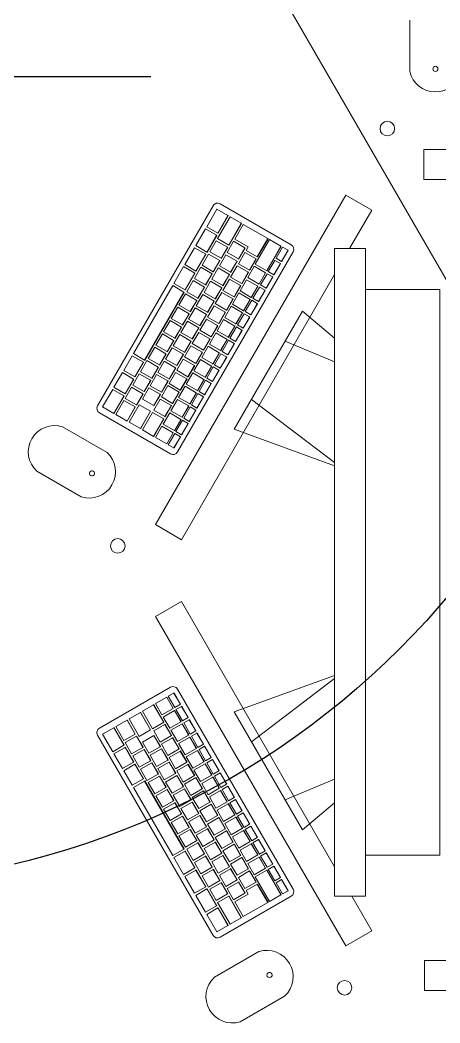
# Model space of a CAD drawing. Header units: millimetres. Extents: x 155920 to 295199, y -4084 to 97293.
# Drawn here: x 184835 to 185353, y 20163 to 21402 of the extents above; entities that cross this region are included whole.
import ezdxf

# ---------------------------------------------------------------- set-up
doc = ezdxf.new("R2010")
doc.units = ezdxf.units.MM
doc.header["$MEASUREMENT"] = 0
for name, color, linetype, lineweight in [('A-GENM', 8, 'CONTINUOUS', 9), ('E-ELEC-EQPM', 8, 'CONTINUOUS', 9), ('I-FURN', 8, 'CONTINUOUS', 9)]:
    doc.layers.add(name, color=color, linetype=linetype, lineweight=lineweight)
doc.layers.add('Social Distancing', color=7, linetype='CONTINUOUS')

msp = doc.modelspace()

# ---------------------------------------------------------------- linework, layer by layer
at = {"layer": 'A-GENM'}
for p, q in [((185315.7, 21401.5), (185315.7, 21338)), ((184930.4, 20924.9), (185073.1, 21172.2)), ((185081.8, 21174.5), (185169.4, 21124)), ((185077.6, 21167.9), (185065.1, 21146.2)), ((185091.4, 21159.9), (185077.6, 21167.9)), ((185078.9, 21138.3), (185091.4, 21159.9)), ((185091.6, 21159.8), (185079.1, 21138.1)), ((185091.4, 21159.9), (185091.6, 21159.8)), ((185093.9, 21158.4), (185078.4, 21131.6)), ((185092.3, 21123.6), (185107.8, 21150.5)), ((185108, 21150.3), (185092.5, 21123.5)), ((185107.8, 21150.5), (185093.9, 21158.4)), ((185110.3, 21149), (185099.8, 21130.8)), ((185107.8, 21150.5), (185108, 21150.3)), ((185140.5, 21131.5), (185110.3, 21149)), ((185063.6, 21143.6), (185051.6, 21122.9)), ((185077.4, 21135.7), (185063.6, 21143.6)), ((185065.1, 21146.2), (185078.9, 21138.3)), ((185065.4, 21114.9), (185077.4, 21135.7)), ((185077.6, 21135.5), (185065.6, 21114.8)), ((185077.4, 21135.7), (185077.6, 21135.5)), ((185078.9, 21138.3), (185079.1, 21138.1)), ((185051.6, 21122.9), (185065.4, 21114.9)), ((185076.9, 21129), (185068.9, 21115.1)), ((185090.8, 21121), (185076.9, 21129)), ((185078.4, 21131.6), (185092.3, 21123.6)), ((185098.3, 21128.2), (185090.3, 21114.3)), ((185092.3, 21123.6), (185092.5, 21123.5)), ((185112.2, 21120.2), (185098.3, 21128.2)), ((185099.8, 21130.8), (185116.2, 21121.3)), ((185142.6, 21130.3), (185125.1, 21100)), ((185127.5, 21109), (185140.5, 21131.5)), ((185140.8, 21131.4), (185127.8, 21108.9)), ((185139.2, 21091.9), (185156.7, 21122.2)), ((185140.5, 21131.5), (185140.8, 21131.4)), ((185156.7, 21122.2), (185142.6, 21130.3)), ((185156.7, 21122.2), (185156.9, 21122.1)), ((185171.8, 21115.3), (185029, 20868)), ((185050.1, 21120.3), (185038.1, 21099.5)), ((185063.9, 21112.3), (185050.1, 21120.3)), ((185051.9, 21091.5), (185063.9, 21112.3)), ((185064.1, 21112.2), (185052.1, 21091.4)), ((185067.4, 21112.5), (185059.4, 21098.7)), ((185063.9, 21112.3), (185064.1, 21112.2)), ((185065.4, 21114.9), (185065.6, 21114.8)), ((185081.3, 21104.6), (185067.4, 21112.5)), ((185068.9, 21115.1), (185082.8, 21107.2)), ((185088.8, 21111.7), (185080.8, 21097.9)), ((185082.8, 21107.2), (185090.8, 21121)), ((185091, 21120.9), (185083, 21107)), ((185102.7, 21103.8), (185088.8, 21111.7)), ((185090.3, 21114.3), (185104.2, 21106.4)), ((185090.8, 21121), (185091, 21120.9)), ((185104.2, 21106.4), (185112.2, 21120.2)), ((185112.2, 21114.4), (185104.2, 21100.5)), ((185112.4, 21120.1), (185104.4, 21106.2)), ((185112.2, 21120.2), (185112.4, 21120.1)), ((185126, 21106.4), (185112.2, 21114.4)), ((185116.2, 21121.3), (185113.7, 21117)), ((185113.7, 21117), (185127.5, 21109)), ((185156.9, 21122.1), (185139.4, 21091.8)), ((185158.7, 21121.1), (185150.7, 21107.2)), ((185157.6, 21103.2), (185165.6, 21117.1)), ((185165.8, 21117), (185157.8, 21103.1)), ((185165.6, 21117.1), (185158.7, 21121.1)), ((185165.6, 21117.1), (185165.8, 21117)), ((185038.1, 21099.5), (185051.9, 21091.5)), ((185059.4, 21098.7), (185073.3, 21090.7)), ((185073.3, 21090.7), (185081.3, 21104.6)), ((185081.5, 21104.4), (185073.5, 21090.6)), ((185080.8, 21097.9), (185094.7, 21089.9)), ((185081.3, 21104.6), (185081.5, 21104.4)), ((185082.8, 21107.2), (185083, 21107)), ((185094.7, 21089.9), (185102.7, 21103.8)), ((185102.7, 21097.9), (185094.7, 21084.1)), ((185102.9, 21103.6), (185094.9, 21089.8)), ((185102.7, 21103.8), (185102.9, 21103.6)), ((185116.5, 21090), (185102.7, 21097.9)), ((185104.2, 21106.4), (185104.4, 21106.2)), ((185104.2, 21100.5), (185118, 21092.6)), ((185118, 21092.6), (185126, 21106.4)), ((185126.3, 21106.3), (185118.3, 21092.4)), ((185125.1, 21100), (185139.2, 21091.9)), ((185126, 21106.4), (185126.3, 21106.3)), ((185127.5, 21109), (185127.8, 21108.9)), ((185149.2, 21104.6), (185141.2, 21090.8)), ((185148.1, 21086.8), (185156.1, 21100.6)), ((185156.3, 21100.5), (185148.3, 21086.6)), ((185156.1, 21100.6), (185149.2, 21104.6)), ((185150.7, 21107.2), (185157.6, 21103.2)), ((185156.1, 21100.6), (185156.3, 21100.5)), ((185157.6, 21103.2), (185157.8, 21103.1)), ((185036.6, 21096.9), (185024.6, 21076.1)), ((185050.4, 21088.9), (185036.6, 21096.9)), ((185038.4, 21068.1), (185050.4, 21088.9)), ((185050.6, 21088.8), (185038.6, 21068)), ((185057.9, 21096.1), (185049.9, 21082.2)), ((185050.4, 21088.9), (185050.6, 21088.8)), ((185051.9, 21091.5), (185052.1, 21091.4)), ((185071.8, 21088.1), (185057.9, 21096.1)), ((185063.8, 21074.3), (185071.8, 21088.1)), ((185072, 21088), (185064, 21074.1)), ((185079.3, 21095.3), (185071.3, 21081.4)), ((185071.8, 21088.1), (185072, 21088)), ((185073.3, 21090.7), (185073.5, 21090.6)), ((185093.2, 21087.3), (185079.3, 21095.3)), ((185085.2, 21073.5), (185093.2, 21087.3)), ((185093.4, 21087.2), (185085.4, 21073.3)), ((185093.2, 21087.3), (185093.4, 21087.2)), ((185094.7, 21089.9), (185094.9, 21089.8)), ((185108.5, 21076.1), (185116.5, 21090)), ((185116.8, 21089.8), (185108.8, 21076)), ((185123.9, 21097.3), (185115.9, 21083.4)), ((185116.5, 21090), (185116.8, 21089.8)), ((185118, 21092.6), (185118.3, 21092.4)), ((185137.7, 21089.3), (185123.9, 21097.3)), ((185129.7, 21075.4), (185137.7, 21089.3)), ((185137.9, 21089.2), (185129.9, 21075.3)), ((185139.7, 21088.2), (185131.7, 21074.3)), ((185137.7, 21089.3), (185137.9, 21089.2)), ((185139.2, 21091.9), (185139.4, 21091.8)), ((185146.6, 21084.2), (185139.7, 21088.2)), ((185141.2, 21090.8), (185148.1, 21086.8)), ((185148.1, 21086.8), (185148.3, 21086.6)), ((185023.1, 21073.5), (184974.6, 20989.5)), ((185036.9, 21065.5), (185023.1, 21073.5)), ((185024.6, 21076.1), (185038.4, 21068.1)), ((185048.4, 21079.6), (185040.4, 21065.8)), ((185062.3, 21071.7), (185048.4, 21079.6)), ((185049.9, 21082.2), (185063.8, 21074.3)), ((185069.8, 21078.8), (185061.8, 21065)), ((185063.8, 21074.3), (185064, 21074.1)), ((185083.7, 21070.9), (185069.8, 21078.8)), ((185071.3, 21081.4), (185085.2, 21073.5)), ((185093.2, 21081.5), (185085.2, 21067.6)), ((185085.2, 21073.5), (185085.4, 21073.3)), ((185107, 21073.5), (185093.2, 21081.5)), ((185094.7, 21084.1), (185108.5, 21076.1)), ((185099, 21059.7), (185107, 21073.5)), ((185107.3, 21073.4), (185099.3, 21059.5)), ((185114.4, 21080.8), (185106.4, 21067)), ((185107, 21073.5), (185107.3, 21073.4)), ((185108.5, 21076.1), (185108.8, 21076)), ((185128.2, 21072.8), (185114.4, 21080.8)), ((185115.9, 21083.4), (185129.7, 21075.4)), ((185120.2, 21059), (185128.2, 21072.8)), ((185128.4, 21072.7), (185120.4, 21058.9)), ((185128.2, 21072.8), (185128.4, 21072.7)), ((185129.7, 21075.4), (185129.9, 21075.3)), ((185131.7, 21074.3), (185138.6, 21070.3)), ((185138.6, 21070.3), (185146.6, 21084.2)), ((185146.8, 21084), (185138.8, 21070.2)), ((185146.6, 21084.2), (185146.8, 21084)), ((184988.4, 20981.5), (185036.9, 21065.5)), ((185037.1, 21065.4), (184988.6, 20981.4)), ((185038.9, 21063.2), (185030.9, 21049.3)), ((185036.9, 21065.5), (185037.1, 21065.4)), ((185038.4, 21068.1), (185038.6, 21068)), ((185052.8, 21055.2), (185038.9, 21063.2)), ((185040.4, 21065.8), (185054.3, 21057.8)), ((185060.3, 21062.4), (185052.3, 21048.5)), ((185054.3, 21057.8), (185062.3, 21071.7)), ((185062.5, 21071.5), (185054.5, 21057.7)), ((185074.2, 21054.4), (185060.3, 21062.4)), ((185061.8, 21065), (185075.7, 21057)), ((185062.3, 21071.7), (185062.5, 21071.5)), ((185075.7, 21057), (185083.7, 21070.9)), ((185083.7, 21065), (185075.7, 21051.2)), ((185083.9, 21070.7), (185075.9, 21056.9)), ((185083.7, 21070.9), (185083.9, 21070.7)), ((185097.5, 21057.1), (185083.7, 21065)), ((185085.2, 21067.6), (185099, 21059.7)), ((185104.9, 21064.4), (185096.9, 21050.5)), ((185118.7, 21056.4), (185104.9, 21064.4)), ((185106.4, 21067), (185120.2, 21059)), ((185130.2, 21071.7), (185122.2, 21057.9)), ((185129.1, 21053.9), (185137.1, 21067.7)), ((185137.3, 21067.6), (185129.3, 21053.7)), ((185137.1, 21067.7), (185130.2, 21071.7)), ((185137.1, 21067.7), (185137.3, 21067.6)), ((185138.6, 21070.3), (185138.8, 21070.2)), ((185030.9, 21049.3), (185044.8, 21041.3)), ((185044.8, 21041.3), (185052.8, 21055.2)), ((185053, 21055.1), (185045, 21041.2)), ((185052.3, 21048.5), (185066.2, 21040.5)), ((185052.8, 21055.2), (185053, 21055.1)), ((185054.3, 21057.8), (185054.5, 21057.7)), ((185066.2, 21040.5), (185074.2, 21054.4)), ((185074.2, 21048.6), (185066.2, 21034.7)), ((185074.4, 21054.3), (185066.4, 21040.4)), ((185074.2, 21054.4), (185074.4, 21054.3)), ((185088, 21040.6), (185074.2, 21048.6)), ((185075.7, 21057), (185075.9, 21056.9)), ((185075.7, 21051.2), (185089.5, 21043.2)), ((185095.4, 21047.9), (185087.4, 21034.1)), ((185089.5, 21043.2), (185097.5, 21057.1)), ((185097.8, 21056.9), (185089.8, 21043.1)), ((185109.2, 21039.9), (185095.4, 21047.9)), ((185096.9, 21050.5), (185110.7, 21042.5)), ((185097.5, 21057.1), (185097.8, 21056.9)), ((185099, 21059.7), (185099.3, 21059.5)), ((185110.7, 21042.5), (185118.7, 21056.4)), ((185118.9, 21056.3), (185110.9, 21042.4)), ((185120.7, 21055.3), (185112.7, 21041.4)), ((185118.7, 21056.4), (185118.9, 21056.3)), ((185119.6, 21037.4), (185127.6, 21051.3)), ((185127.8, 21051.1), (185119.8, 21037.3)), ((185120.2, 21059), (185120.4, 21058.9)), ((185127.6, 21051.3), (185120.7, 21055.3)), ((185122.2, 21057.9), (185129.1, 21053.9)), ((185127.6, 21051.3), (185127.8, 21051.1)), ((185129.1, 21053.9), (185129.3, 21053.7)), ((185029.4, 21046.7), (185021.4, 21032.9)), ((185043.3, 21038.7), (185029.4, 21046.7)), ((185035.3, 21024.9), (185043.3, 21038.7)), ((185043.5, 21038.6), (185035.5, 21024.8)), ((185050.8, 21045.9), (185042.8, 21032.1)), ((185043.3, 21038.7), (185043.5, 21038.6)), ((185044.8, 21041.3), (185045, 21041.2)), ((185064.7, 21037.9), (185050.8, 21045.9)), ((185056.7, 21024.1), (185064.7, 21037.9)), ((185064.9, 21037.8), (185056.9, 21023.9)), ((185064.7, 21037.9), (185064.9, 21037.8)), ((185066.2, 21040.5), (185066.4, 21040.4)), ((185080, 21026.7), (185088, 21040.6)), ((185088.3, 21040.5), (185080.3, 21026.6)), ((185088, 21040.6), (185088.3, 21040.5)), ((185089.5, 21043.2), (185089.8, 21043.1)), ((185101.2, 21026.1), (185109.2, 21039.9)), ((185109.4, 21039.8), (185101.4, 21025.9)), ((185111.2, 21038.8), (185103.2, 21025)), ((185109.2, 21039.9), (185109.4, 21039.8)), ((185110.7, 21042.5), (185110.9, 21042.4)), ((185118.1, 21034.8), (185111.2, 21038.8)), ((185112.7, 21041.4), (185119.6, 21037.4)), ((185119.6, 21037.4), (185119.8, 21037.3)), ((185019.9, 21030.3), (185011.9, 21016.4)), ((185033.8, 21022.3), (185019.9, 21030.3)), ((185021.4, 21032.9), (185035.3, 21024.9)), ((185041.3, 21029.5), (185033.3, 21015.6)), ((185035.3, 21024.9), (185035.5, 21024.8)), ((185055.2, 21021.5), (185041.3, 21029.5)), ((185042.8, 21032.1), (185056.7, 21024.1)), ((185064.7, 21032.1), (185056.7, 21018.3)), ((185056.7, 21024.1), (185056.9, 21023.9)), ((185078.5, 21024.1), (185064.7, 21032.1)), ((185066.2, 21034.7), (185080, 21026.7)), ((185070.5, 21010.3), (185078.5, 21024.1)), ((185078.8, 21024), (185070.8, 21010.2)), ((185085.9, 21031.5), (185077.9, 21017.6)), ((185078.5, 21024.1), (185078.8, 21024)), ((185080, 21026.7), (185080.3, 21026.6)), ((185099.7, 21023.5), (185085.9, 21031.5)), ((185087.4, 21034.1), (185101.2, 21026.1)), ((185091.7, 21009.6), (185099.7, 21023.5)), ((185099.9, 21023.3), (185091.9, 21009.5)), ((185099.7, 21023.5), (185099.9, 21023.3)), ((185101.2, 21026.1), (185101.4, 21025.9)), ((185103.2, 21025), (185110.1, 21021)), ((185110.1, 21021), (185118.1, 21034.8)), ((185118.3, 21034.7), (185110.3, 21020.8)), ((185118.1, 21034.8), (185118.3, 21034.7)), ((185010.4, 21013.8), (185002.4, 21000)), ((185024.3, 21005.8), (185010.4, 21013.8)), ((185011.9, 21016.4), (185025.8, 21008.4)), ((185031.8, 21013), (185023.8, 20999.2)), ((185025.8, 21008.4), (185033.8, 21022.3)), ((185034, 21022.2), (185026, 21008.3)), ((185045.7, 21005), (185031.8, 21013)), ((185033.3, 21015.6), (185047.2, 21007.6)), ((185033.8, 21022.3), (185034, 21022.2)), ((185047.2, 21007.6), (185055.2, 21021.5)), ((185055.2, 21015.7), (185047.2, 21001.8)), ((185055.4, 21021.4), (185047.4, 21007.5)), ((185055.2, 21021.5), (185055.4, 21021.4)), ((185069, 21007.7), (185055.2, 21015.7)), ((185056.7, 21018.3), (185070.5, 21010.3)), ((185076.4, 21015), (185068.4, 21001.2)), ((185090.2, 21007), (185076.4, 21015)), ((185077.9, 21017.6), (185091.7, 21009.6)), ((185101.7, 21022.4), (185093.7, 21008.5)), ((185100.6, 21004.5), (185108.6, 21018.4)), ((185108.8, 21018.2), (185100.8, 21004.4)), ((185108.6, 21018.4), (185101.7, 21022.4)), ((185108.6, 21018.4), (185108.8, 21018.2)), ((185110.1, 21021), (185110.3, 21020.8)), ((185002.4, 21000), (185016.3, 20992)), ((185016.3, 20992), (185024.3, 21005.8)), ((185024.5, 21005.7), (185016.5, 20991.8)), ((185023.8, 20999.2), (185037.7, 20991.2)), ((185024.3, 21005.8), (185024.5, 21005.7)), ((185025.8, 21008.4), (185026, 21008.3)), ((185037.7, 20991.2), (185045.7, 21005)), ((185045.7, 20999.2), (185037.7, 20985.4)), ((185045.9, 21004.9), (185037.9, 20991)), ((185045.7, 21005), (185045.9, 21004.9)), ((185059.5, 20991.2), (185045.7, 20999.2)), ((185047.2, 21007.6), (185047.4, 21007.5)), ((185047.2, 21001.8), (185061, 20993.8)), ((185066.9, 20998.6), (185058.9, 20984.7)), ((185061, 20993.8), (185069, 21007.7)), ((185069.3, 21007.6), (185061.3, 20993.7)), ((185080.7, 20990.6), (185066.9, 20998.6)), ((185068.4, 21001.2), (185082.2, 20993.2)), ((185069, 21007.7), (185069.3, 21007.6)), ((185070.5, 21010.3), (185070.8, 21010.2)), ((185082.2, 20993.2), (185090.2, 21007)), ((185090.4, 21006.9), (185082.4, 20993)), ((185092.2, 21005.9), (185084.2, 20992)), ((185090.2, 21007), (185090.4, 21006.9)), ((185091.1, 20988.1), (185099.1, 21001.9)), ((185099.3, 21001.8), (185091.3, 20987.9)), ((185091.7, 21009.6), (185091.9, 21009.5)), ((185099.1, 21001.9), (185092.2, 21005.9)), ((185093.7, 21008.5), (185100.6, 21004.5)), ((185099.1, 21001.9), (185099.3, 21001.8)), ((185100.6, 21004.5), (185100.8, 21004.4)), ((184973.1, 20986.9), (184962.6, 20968.7)), ((184986.9, 20978.9), (184973.1, 20986.9)), ((184974.6, 20989.5), (184988.4, 20981.5)), ((185000.9, 20997.4), (184992.9, 20983.5)), ((185014.8, 20989.4), (185000.9, 20997.4)), ((185006.8, 20975.5), (185014.8, 20989.4)), ((185015, 20989.2), (185007, 20975.4)), ((185022.3, 20996.6), (185014.3, 20982.7)), ((185014.8, 20989.4), (185015, 20989.2)), ((185016.3, 20992), (185016.5, 20991.8)), ((185036.2, 20988.6), (185022.3, 20996.6)), ((185028.2, 20974.7), (185036.2, 20988.6)), ((185036.4, 20988.4), (185028.4, 20974.6)), ((185036.2, 20988.6), (185036.4, 20988.4)), ((185037.7, 20991.2), (185037.9, 20991)), ((185051.5, 20977.4), (185059.5, 20991.2)), ((185059.8, 20991.1), (185051.8, 20977.2)), ((185059.5, 20991.2), (185059.8, 20991.1)), ((185061, 20993.8), (185061.3, 20993.7)), ((185072.7, 20976.7), (185080.7, 20990.6)), ((185080.9, 20990.4), (185072.9, 20976.6)), ((185082.7, 20989.4), (185074.7, 20975.6)), ((185080.7, 20990.6), (185080.9, 20990.4)), ((185082.2, 20993.2), (185082.4, 20993)), ((185089.6, 20985.5), (185082.7, 20989.4)), ((185084.2, 20992), (185091.1, 20988.1)), ((185091.1, 20988.1), (185091.3, 20987.9)), ((184976.4, 20960.7), (184986.9, 20978.9)), ((184987.1, 20978.8), (184976.6, 20960.6)), ((184991.4, 20980.9), (184983.4, 20967.1)), ((184986.9, 20978.9), (184987.1, 20978.8)), ((184988.4, 20981.5), (184988.6, 20981.4)), ((185005.3, 20972.9), (184991.4, 20980.9)), ((184992.9, 20983.5), (185006.8, 20975.5)), ((185012.8, 20980.1), (185004.8, 20966.3)), ((185006.8, 20975.5), (185007, 20975.4)), ((185026.7, 20972.1), (185012.8, 20980.1)), ((185014.3, 20982.7), (185028.2, 20974.7)), ((185036.2, 20982.8), (185028.2, 20968.9)), ((185028.2, 20974.7), (185028.4, 20974.6)), ((185050, 20974.8), (185036.2, 20982.8)), ((185037.7, 20985.4), (185051.5, 20977.4)), ((185042, 20960.9), (185050, 20974.8)), ((185050.3, 20974.6), (185042.3, 20960.8)), ((185057.4, 20982.1), (185049.4, 20968.2)), ((185050, 20974.8), (185050.3, 20974.6)), ((185051.5, 20977.4), (185051.8, 20977.2)), ((185071.2, 20974.1), (185057.4, 20982.1)), ((185058.9, 20984.7), (185072.7, 20976.7)), ((185063.2, 20960.3), (185071.2, 20974.1)), ((185071.4, 20974), (185063.4, 20960.1)), ((185071.2, 20974.1), (185071.4, 20974)), ((185072.7, 20976.7), (185072.9, 20976.6)), ((185074.7, 20975.6), (185081.6, 20971.6)), ((185081.6, 20971.6), (185089.6, 20985.5)), ((185089.8, 20985.3), (185081.8, 20971.5)), ((185089.6, 20985.5), (185089.8, 20985.3)), ((184961.1, 20966.1), (184950.6, 20947.9)), ((184974.9, 20958.1), (184961.1, 20966.1)), ((184962.6, 20968.7), (184976.4, 20960.7)), ((184981.9, 20964.5), (184973.9, 20950.6)), ((184995.8, 20956.5), (184981.9, 20964.5)), ((184983.4, 20967.1), (184997.3, 20959.1)), ((185003.3, 20963.7), (184995.3, 20949.8)), ((184997.3, 20959.1), (185005.3, 20972.9)), ((185005.5, 20972.8), (184997.5, 20958.9)), ((185017.2, 20955.7), (185003.3, 20963.7)), ((185004.8, 20966.3), (185018.7, 20958.3)), ((185005.3, 20972.9), (185005.5, 20972.8)), ((185018.7, 20958.3), (185026.7, 20972.1)), ((185026.7, 20966.3), (185018.7, 20952.5)), ((185026.9, 20972), (185018.9, 20958.1)), ((185026.7, 20972.1), (185026.9, 20972)), ((185040.5, 20958.3), (185026.7, 20966.3)), ((185028.2, 20968.9), (185042, 20960.9)), ((185047.9, 20965.6), (185039.9, 20951.8)), ((185061.7, 20957.7), (185047.9, 20965.6)), ((185049.4, 20968.2), (185063.2, 20960.3)), ((185073.2, 20973), (185065.2, 20959.1)), ((185072.1, 20955.1), (185080.1, 20969)), ((185080.3, 20968.9), (185072.3, 20955)), ((185080.1, 20969), (185073.2, 20973)), ((185080.1, 20969), (185080.3, 20968.9)), ((185081.6, 20971.6), (185081.8, 20971.5)), ((184964.4, 20940), (184974.9, 20958.1)), ((184975.1, 20958), (184964.6, 20939.8)), ((184973.9, 20950.6), (184987.8, 20942.6)), ((184974.9, 20958.1), (184975.1, 20958)), ((184976.4, 20960.7), (184976.6, 20960.6)), ((184987.8, 20942.6), (184995.8, 20956.5)), ((184996, 20956.3), (184988, 20942.5)), ((184995.3, 20949.8), (185009.2, 20941.8)), ((184995.8, 20956.5), (184996, 20956.3)), ((184997.3, 20959.1), (184997.5, 20958.9)), ((185009.2, 20941.8), (185017.2, 20955.7)), ((185017.2, 20949.9), (185009.2, 20936)), ((185017.4, 20955.5), (185009.4, 20941.7)), ((185017.2, 20955.7), (185017.4, 20955.5)), ((185031, 20941.9), (185017.2, 20949.9)), ((185018.7, 20958.3), (185018.9, 20958.1)), ((185018.7, 20952.5), (185032.5, 20944.5)), ((185038.4, 20949.2), (185030.4, 20935.3)), ((185032.5, 20944.5), (185040.5, 20958.3)), ((185040.8, 20958.2), (185032.8, 20944.3)), ((185052.2, 20941.2), (185038.4, 20949.2)), ((185039.9, 20951.8), (185053.7, 20943.8)), ((185040.5, 20958.3), (185040.8, 20958.2)), ((185042, 20960.9), (185042.3, 20960.8)), ((185053.7, 20943.8), (185061.7, 20957.7)), ((185061.9, 20957.5), (185053.9, 20943.7)), ((185063.7, 20956.5), (185055.7, 20942.7)), ((185061.7, 20957.7), (185061.9, 20957.5)), ((185062.6, 20938.7), (185070.6, 20952.5)), ((185070.8, 20952.4), (185062.8, 20938.6)), ((185063.2, 20960.3), (185063.4, 20960.1)), ((185070.6, 20952.5), (185063.7, 20956.5)), ((185065.2, 20959.1), (185072.1, 20955.1)), ((185070.6, 20952.5), (185070.8, 20952.4)), ((185072.1, 20955.1), (185072.3, 20955)), ((184949.1, 20945.3), (184936.6, 20923.7)), ((184962.9, 20937.4), (184949.1, 20945.3)), ((184950.4, 20915.7), (184962.9, 20937.4)), ((184950.6, 20947.9), (184964.4, 20940)), ((184963.1, 20937.2), (184950.6, 20915.6)), ((184962.9, 20937.4), (184963.1, 20937.2)), ((184972.4, 20948), (184964.4, 20934.1)), ((184964.4, 20940), (184964.6, 20939.8)), ((184986.3, 20940), (184972.4, 20948)), ((184978.3, 20926.2), (184986.3, 20940)), ((184986.5, 20939.9), (184978.5, 20926)), ((184993.8, 20947.2), (184985.8, 20933.3)), ((184986.3, 20940), (184986.5, 20939.9)), ((184987.8, 20942.6), (184988, 20942.5)), ((185007.7, 20939.2), (184993.8, 20947.2)), ((184999.7, 20925.4), (185007.7, 20939.2)), ((185007.9, 20939.1), (184999.9, 20925.2)), ((185007.7, 20939.2), (185007.9, 20939.1)), ((185009.2, 20941.8), (185009.4, 20941.7)), ((185023, 20928), (185031, 20941.9)), ((185031.3, 20941.7), (185023.3, 20927.9)), ((185031, 20941.9), (185031.3, 20941.7)), ((185032.5, 20944.5), (185032.8, 20944.3)), ((185044.2, 20927.4), (185052.2, 20941.2)), ((185052.4, 20941.1), (185044.4, 20927.2)), ((185054.2, 20940.1), (185046.2, 20926.2)), ((185052.2, 20941.2), (185052.4, 20941.1)), ((185053.7, 20943.8), (185053.9, 20943.7)), ((185061.1, 20936.1), (185054.2, 20940.1)), ((185055.7, 20942.7), (185062.6, 20938.7)), ((185062.6, 20938.7), (185062.8, 20938.6)), ((184963, 20931.5), (184953, 20914.2)), ((184976.8, 20923.6), (184963, 20931.5)), ((184964.4, 20934.1), (184978.3, 20926.2)), ((184981.9, 20926.4), (184969.4, 20904.8)), ((184978.3, 20926.2), (184978.5, 20926)), ((184995.7, 20918.4), (184981.9, 20926.4)), ((184985.8, 20933.3), (184999.7, 20925.4)), ((185007.7, 20933.4), (184999.7, 20919.5)), ((184999.7, 20925.4), (184999.9, 20925.2)), ((185021.5, 20925.4), (185007.7, 20933.4)), ((185009.2, 20936), (185023, 20928)), ((185013.5, 20911.6), (185021.5, 20925.4)), ((185021.8, 20925.3), (185013.8, 20911.4)), ((185028.9, 20932.7), (185020.9, 20918.9)), ((185021.5, 20925.4), (185021.8, 20925.3)), ((185023, 20928), (185023.3, 20927.9)), ((185042.7, 20924.8), (185028.9, 20932.7)), ((185030.4, 20935.3), (185044.2, 20927.4)), ((185034.7, 20910.9), (185042.7, 20924.8)), ((185042.9, 20924.6), (185034.9, 20910.8)), ((185042.7, 20924.8), (185042.9, 20924.6)), ((185044.2, 20927.4), (185044.4, 20927.2)), ((185046.2, 20926.2), (185053.1, 20922.2)), ((185053.1, 20922.2), (185061.1, 20936.1)), ((185061.3, 20936), (185053.3, 20922.1)), ((185061.1, 20936.1), (185061.3, 20936)), ((185020.3, 20865.7), (184932.7, 20916.3)), ((184936.6, 20923.7), (184950.4, 20915.7)), ((184950.4, 20915.7), (184950.6, 20915.6)), ((184953, 20914.2), (184966.8, 20906.2)), ((184966.8, 20906.2), (184976.8, 20923.6)), ((184977, 20923.4), (184967, 20906.1)), ((184976.8, 20923.6), (184977, 20923.4)), ((184983.2, 20896.8), (184995.7, 20918.4)), ((184995.9, 20918.3), (184983.4, 20896.6)), ((184998.2, 20916.9), (184985.7, 20895.3)), ((184995.7, 20918.4), (184995.9, 20918.3)), ((185012, 20909), (184998.2, 20916.9)), ((184999.7, 20919.5), (185013.5, 20911.6)), ((185019.4, 20916.3), (185011.4, 20902.4)), ((185033.2, 20908.3), (185019.4, 20916.3)), ((185020.9, 20918.9), (185034.7, 20910.9)), ((185044.7, 20923.6), (185036.7, 20909.8)), ((185043.6, 20905.8), (185051.6, 20919.6)), ((185051.8, 20919.5), (185043.8, 20905.6)), ((185051.6, 20919.6), (185044.7, 20923.6)), ((185051.6, 20919.6), (185051.8, 20919.5)), ((185053.1, 20922.2), (185053.3, 20922.1)), ((184966.8, 20906.2), (184967, 20906.1)), ((184969.4, 20904.8), (184983.2, 20896.8)), ((184999.5, 20887.3), (185012, 20909)), ((185012.3, 20908.8), (184999.8, 20887.2)), ((185009.9, 20899.8), (185001.9, 20886)), ((185023.7, 20891.8), (185009.9, 20899.8)), ((185011.4, 20902.4), (185025.2, 20894.4)), ((185012, 20909), (185012.3, 20908.8)), ((185013.5, 20911.6), (185013.8, 20911.4)), ((185025.2, 20894.4), (185033.2, 20908.3)), ((185033.4, 20908.2), (185025.4, 20894.3)), ((185035.2, 20907.2), (185027.2, 20893.3)), ((185033.2, 20908.3), (185033.4, 20908.2)), ((185034.1, 20889.3), (185042.1, 20903.2)), ((185042.3, 20903), (185034.3, 20889.2)), ((185034.7, 20910.9), (185034.9, 20910.8)), ((185042.1, 20903.2), (185035.2, 20907.2)), ((185036.7, 20909.8), (185043.6, 20905.8)), ((185042.1, 20903.2), (185042.3, 20903)), ((185043.6, 20905.8), (185043.8, 20905.6)), ((184942.1, 20867.4), (184887.1, 20899.1)), ((184983.2, 20896.8), (184983.4, 20896.6)), ((184985.7, 20895.3), (184999.5, 20887.3)), ((184999.5, 20887.3), (184999.8, 20887.2)), ((185015.7, 20878), (185023.7, 20891.8)), ((185023.9, 20891.7), (185015.9, 20877.9)), ((185025.7, 20890.7), (185017.7, 20876.9)), ((185023.7, 20891.8), (185023.9, 20891.7)), ((185025.2, 20894.4), (185025.4, 20894.3)), ((185032.6, 20886.7), (185025.7, 20890.7)), ((185027.2, 20893.3), (185034.1, 20889.3)), ((185034.1, 20889.3), (185034.3, 20889.2)), ((185001.9, 20886), (185015.7, 20878)), ((185015.7, 20878), (185015.9, 20877.9)), ((185017.7, 20876.9), (185024.6, 20872.9)), ((185024.6, 20872.9), (185032.6, 20886.7)), ((185032.8, 20886.6), (185024.8, 20872.7)), ((185032.6, 20886.7), (185032.8, 20886.6)), ((185024.6, 20872.9), (185024.8, 20872.7)), ((184855.3, 20844.1), (184910.3, 20812.4)), ((185020.3, 20577.4), (184932.7, 20526.8)), ((185015.7, 20565.1), (185001.9, 20557.1)), ((185015.9, 20565.2), (185015.7, 20565.1)), ((185023.7, 20551.2), (185015.7, 20565.1)), ((185015.9, 20565.2), (185023.9, 20551.3)), ((185024.6, 20570.2), (185017.7, 20566.2)), ((185017.7, 20566.2), (185025.7, 20552.3)), ((185024.8, 20570.3), (185024.6, 20570.2)), ((185032.6, 20556.3), (185024.6, 20570.2)), ((185024.8, 20570.3), (185032.8, 20556.5)), ((185171.8, 20327.8), (185029, 20575)), ((184999.5, 20555.7), (184985.7, 20547.8)), ((184999.8, 20555.9), (184999.5, 20555.7)), ((185012, 20534.1), (184999.5, 20555.7)), ((184999.8, 20555.9), (185012.3, 20534.2)), ((185001.9, 20557.1), (185009.9, 20543.2)), ((185025.7, 20552.3), (185032.6, 20556.3)), ((185034.1, 20553.7), (185027.2, 20549.7)), ((185032.8, 20556.5), (185032.6, 20556.3)), ((185034.3, 20553.9), (185034.1, 20553.7)), ((185042.1, 20539.9), (185034.1, 20553.7)), ((185034.3, 20553.9), (185042.3, 20540)), ((184983.2, 20546.3), (184969.4, 20538.3)), ((184983.4, 20546.4), (184983.2, 20546.3)), ((184995.7, 20524.6), (184983.2, 20546.3)), ((184983.4, 20546.4), (184995.9, 20524.8)), ((184985.7, 20547.8), (184998.2, 20526.1)), ((185009.9, 20543.2), (185023.7, 20551.2)), ((185025.2, 20548.6), (185011.4, 20540.6)), ((185011.4, 20540.6), (185019.4, 20526.8)), ((185023.9, 20551.3), (185023.7, 20551.2)), ((185025.4, 20548.7), (185025.2, 20548.6)), ((185033.2, 20534.8), (185025.2, 20548.6)), ((185025.4, 20548.7), (185033.4, 20534.9)), ((185027.2, 20549.7), (185035.2, 20535.9)), ((185042.3, 20540), (185042.1, 20539.9)), ((184966.8, 20536.8), (184953, 20528.8)), ((184953, 20528.8), (184963, 20511.5)), ((184967, 20536.9), (184966.8, 20536.8)), ((184976.8, 20519.5), (184966.8, 20536.8)), ((184967, 20536.9), (184977, 20519.6)), ((184969.4, 20538.3), (184981.9, 20516.7)), ((184998.2, 20526.1), (185012, 20534.1)), ((185013.5, 20531.5), (184999.7, 20523.5)), ((185012.3, 20534.2), (185012, 20534.1)), ((185013.8, 20531.6), (185013.5, 20531.5)), ((185021.5, 20517.6), (185013.5, 20531.5)), ((185013.8, 20531.6), (185021.8, 20517.8)), ((185019.4, 20526.8), (185033.2, 20534.8)), ((185034.7, 20532.2), (185020.9, 20524.2)), ((185033.4, 20534.9), (185033.2, 20534.8)), ((185034.9, 20532.3), (185034.7, 20532.2)), ((185042.7, 20518.3), (185034.7, 20532.2)), ((185034.9, 20532.3), (185042.9, 20518.4)), ((185035.2, 20535.9), (185042.1, 20539.9)), ((185043.6, 20537.3), (185036.7, 20533.3)), ((185036.7, 20533.3), (185044.7, 20519.4)), ((185043.8, 20537.4), (185043.6, 20537.3)), ((185051.6, 20523.4), (185043.6, 20537.3)), ((185043.8, 20537.4), (185051.8, 20523.6)), ((184930.4, 20518.1), (185073.1, 20270.8)), ((184950.4, 20527.3), (184936.6, 20519.4)), ((184936.6, 20519.4), (184949.1, 20497.7)), ((184950.6, 20527.5), (184950.4, 20527.3)), ((184962.9, 20505.7), (184950.4, 20527.3)), ((184950.6, 20527.5), (184963.1, 20505.8)), ((184963, 20511.5), (184976.8, 20519.5)), ((184978.3, 20516.9), (184964.4, 20508.9)), ((184977, 20519.6), (184976.8, 20519.5)), ((184978.5, 20517), (184978.3, 20516.9)), ((184986.3, 20503), (184978.3, 20516.9)), ((184978.5, 20517), (184986.5, 20503.2)), ((184981.9, 20516.7), (184995.7, 20524.6)), ((184999.7, 20517.7), (184985.8, 20509.7)), ((184995.9, 20524.8), (184995.7, 20524.6)), ((184999.7, 20523.5), (185007.7, 20509.7)), ((184999.9, 20517.8), (184999.7, 20517.7)), ((185007.7, 20503.8), (184999.7, 20517.7)), ((184999.9, 20517.8), (185007.9, 20504)), ((185007.7, 20509.7), (185021.5, 20517.6)), ((185020.9, 20524.2), (185028.9, 20510.3)), ((185021.8, 20517.8), (185021.5, 20517.6)), ((185028.9, 20510.3), (185042.7, 20518.3)), ((185044.2, 20515.7), (185030.4, 20507.7)), ((185042.9, 20518.4), (185042.7, 20518.3)), ((185044.4, 20515.8), (185044.2, 20515.7)), ((185052.2, 20501.8), (185044.2, 20515.7)), ((185044.4, 20515.8), (185052.4, 20502)), ((185044.7, 20519.4), (185051.6, 20523.4)), ((185053.1, 20520.8), (185046.2, 20516.8)), ((185046.2, 20516.8), (185054.2, 20503)), ((185051.8, 20523.6), (185051.6, 20523.4)), ((185053.3, 20521), (185053.1, 20520.8)), ((185061.1, 20507), (185053.1, 20520.8)), ((185053.3, 20521), (185061.3, 20507.1)), ((184949.1, 20497.7), (184962.9, 20505.7)), ((184964.4, 20503.1), (184950.6, 20495.1)), ((184963.1, 20505.8), (184962.9, 20505.7)), ((184964.4, 20508.9), (184972.4, 20495.1)), ((184964.6, 20503.2), (184964.4, 20503.1)), ((184974.9, 20484.9), (184964.4, 20503.1)), ((184964.6, 20503.2), (184975.1, 20485)), ((184972.4, 20495.1), (184986.3, 20503)), ((184985.8, 20509.7), (184993.8, 20495.9)), ((184986.5, 20503.2), (184986.3, 20503)), ((184993.8, 20495.9), (185007.7, 20503.8)), ((185007.9, 20504), (185007.7, 20503.8)), ((185023, 20515), (185009.2, 20507.1)), ((185009.2, 20507.1), (185017.2, 20493.2)), ((185023.3, 20515.2), (185023, 20515)), ((185031, 20501.2), (185023, 20515)), ((185023.3, 20515.2), (185031.3, 20501.3)), ((185030.4, 20507.7), (185038.4, 20493.9)), ((185054.2, 20503), (185061.1, 20507)), ((185062.6, 20504.4), (185055.7, 20500.4)), ((185061.3, 20507.1), (185061.1, 20507)), ((185062.8, 20504.5), (185062.6, 20504.4)), ((185070.6, 20490.5), (185062.6, 20504.4)), ((185062.8, 20504.5), (185070.8, 20490.6)), ((184950.6, 20495.1), (184961.1, 20476.9)), ((184987.8, 20500.4), (184973.9, 20492.5)), ((184973.9, 20492.5), (184981.9, 20478.6)), ((184988, 20500.6), (184987.8, 20500.4)), ((184995.8, 20486.6), (184987.8, 20500.4)), ((184988, 20500.6), (184996, 20486.7)), ((185009.2, 20501.2), (184995.3, 20493.3)), ((184995.3, 20493.3), (185003.3, 20479.4)), ((185009.4, 20501.4), (185009.2, 20501.2)), ((185017.2, 20487.4), (185009.2, 20501.2)), ((185009.4, 20501.4), (185017.4, 20487.5)), ((185017.2, 20493.2), (185031, 20501.2)), ((185032.5, 20498.6), (185018.7, 20490.6)), ((185018.7, 20490.6), (185026.7, 20476.7)), ((185031.3, 20501.3), (185031, 20501.2)), ((185032.8, 20498.7), (185032.5, 20498.6)), ((185040.5, 20484.7), (185032.5, 20498.6)), ((185032.8, 20498.7), (185040.8, 20484.9)), ((185038.4, 20493.9), (185052.2, 20501.8)), ((185053.7, 20499.2), (185039.9, 20491.3)), ((185039.9, 20491.3), (185047.9, 20477.4)), ((185052.4, 20502), (185052.2, 20501.8)), ((185053.9, 20499.4), (185053.7, 20499.2)), ((185061.7, 20485.4), (185053.7, 20499.2)), ((185053.9, 20499.4), (185061.9, 20485.5)), ((185055.7, 20500.4), (185063.7, 20486.5)), ((185063.7, 20486.5), (185070.6, 20490.5)), ((185070.8, 20490.6), (185070.6, 20490.5)), ((184961.1, 20476.9), (184974.9, 20484.9)), ((184976.4, 20482.3), (184962.6, 20474.3)), ((184975.1, 20485), (184974.9, 20484.9)), ((184976.6, 20482.4), (184976.4, 20482.3)), ((184986.9, 20464.1), (184976.4, 20482.3)), ((184976.6, 20482.4), (184987.1, 20464.3)), ((184981.9, 20478.6), (184995.8, 20486.6)), ((184997.3, 20484), (184983.4, 20476)), ((184996, 20486.7), (184995.8, 20486.6)), ((184997.5, 20484.1), (184997.3, 20484)), ((185005.3, 20470.1), (184997.3, 20484)), ((184997.5, 20484.1), (185005.5, 20470.3)), ((185003.3, 20479.4), (185017.2, 20487.4)), ((185018.7, 20484.8), (185004.8, 20476.8)), ((185017.4, 20487.5), (185017.2, 20487.4)), ((185018.9, 20484.9), (185018.7, 20484.8)), ((185026.7, 20470.9), (185018.7, 20484.8)), ((185018.9, 20484.9), (185026.9, 20471.1)), ((185026.7, 20476.7), (185040.5, 20484.7)), ((185042, 20482.1), (185028.2, 20474.1)), ((185040.8, 20484.9), (185040.5, 20484.7)), ((185042.3, 20482.3), (185042, 20482.1)), ((185050, 20468.3), (185042, 20482.1)), ((185042.3, 20482.3), (185050.3, 20468.4)), ((185047.9, 20477.4), (185061.7, 20485.4)), ((185063.2, 20482.8), (185049.4, 20474.8)), ((185061.9, 20485.5), (185061.7, 20485.4)), ((185063.4, 20482.9), (185063.2, 20482.8)), ((185071.2, 20468.9), (185063.2, 20482.8)), ((185063.4, 20482.9), (185071.4, 20469.1)), ((185072.1, 20487.9), (185065.2, 20483.9)), ((185065.2, 20483.9), (185073.2, 20470.1)), ((185072.3, 20488), (185072.1, 20487.9)), ((185080.1, 20474.1), (185072.1, 20487.9)), ((185072.3, 20488), (185080.3, 20474.2)), ((184962.6, 20474.3), (184973.1, 20456.2)), ((184983.4, 20476), (184991.4, 20462.1)), ((184991.4, 20462.1), (185005.3, 20470.1)), ((185006.8, 20467.5), (184992.9, 20459.5)), ((185004.8, 20476.8), (185012.8, 20462.9)), ((185005.5, 20470.3), (185005.3, 20470.1)), ((185007, 20467.7), (185006.8, 20467.5)), ((185014.8, 20453.7), (185006.8, 20467.5)), ((185007, 20467.7), (185015, 20453.8)), ((185012.8, 20462.9), (185026.7, 20470.9)), ((185028.2, 20468.3), (185014.3, 20460.3)), ((185026.9, 20471.1), (185026.7, 20470.9)), ((185028.2, 20474.1), (185036.2, 20460.3)), ((185028.4, 20468.5), (185028.2, 20468.3)), ((185036.2, 20454.5), (185028.2, 20468.3)), ((185028.4, 20468.5), (185036.4, 20454.6)), ((185036.2, 20460.3), (185050, 20468.3)), ((185051.5, 20465.7), (185037.7, 20457.7)), ((185049.4, 20474.8), (185057.4, 20461)), ((185050.3, 20468.4), (185050, 20468.3)), ((185051.8, 20465.8), (185051.5, 20465.7)), ((185059.5, 20451.8), (185051.5, 20465.7)), ((185051.8, 20465.8), (185059.8, 20452)), ((185057.4, 20461), (185071.2, 20468.9)), ((185072.7, 20466.3), (185058.9, 20458.4)), ((185071.4, 20469.1), (185071.2, 20468.9)), ((185072.9, 20466.5), (185072.7, 20466.3)), ((185080.7, 20452.5), (185072.7, 20466.3)), ((185072.9, 20466.5), (185080.9, 20452.6)), ((185073.2, 20470.1), (185080.1, 20474.1)), ((185081.6, 20471.5), (185074.7, 20467.5)), ((185074.7, 20467.5), (185082.7, 20453.6)), ((185080.3, 20474.2), (185080.1, 20474.1)), ((185081.8, 20471.6), (185081.6, 20471.5)), ((185089.6, 20457.6), (185081.6, 20471.5)), ((185081.8, 20471.6), (185089.8, 20457.7)), ((184973.1, 20456.2), (184986.9, 20464.1)), ((184988.4, 20461.5), (184974.6, 20453.6)), ((184974.6, 20453.6), (185023.1, 20369.6)), ((184987.1, 20464.3), (184986.9, 20464.1)), ((184988.6, 20461.7), (184988.4, 20461.5)), ((185036.9, 20377.5), (184988.4, 20461.5)), ((184988.6, 20461.7), (185037.1, 20377.7)), ((184992.9, 20459.5), (185000.9, 20445.7)), ((185000.9, 20445.7), (185014.8, 20453.7)), ((185014.3, 20460.3), (185022.3, 20446.5)), ((185015, 20453.8), (185014.8, 20453.7)), ((185022.3, 20446.5), (185036.2, 20454.5)), ((185036.4, 20454.6), (185036.2, 20454.5)), ((185037.7, 20457.7), (185045.7, 20443.8)), ((185058.9, 20458.4), (185066.9, 20444.5)), ((185082.7, 20453.6), (185089.6, 20457.6)), ((185091.1, 20455), (185084.2, 20451)), ((185089.8, 20457.7), (185089.6, 20457.6)), ((185091.3, 20455.1), (185091.1, 20455)), ((185099.1, 20441.1), (185091.1, 20455)), ((185091.3, 20455.1), (185099.3, 20441.3)), ((185016.3, 20451.1), (185002.4, 20443.1)), ((185002.4, 20443.1), (185010.4, 20429.2)), ((185016.5, 20451.2), (185016.3, 20451.1)), ((185024.3, 20437.2), (185016.3, 20451.1)), ((185016.5, 20451.2), (185024.5, 20437.4)), ((185037.7, 20451.9), (185023.8, 20443.9)), ((185023.8, 20443.9), (185031.8, 20430)), ((185037.9, 20452), (185037.7, 20451.9)), ((185045.7, 20438), (185037.7, 20451.9)), ((185037.9, 20452), (185045.9, 20438.2)), ((185045.7, 20443.8), (185059.5, 20451.8)), ((185061, 20449.2), (185047.2, 20441.2)), ((185047.2, 20441.2), (185055.2, 20427.4)), ((185059.8, 20452), (185059.5, 20451.8)), ((185061.3, 20449.4), (185061, 20449.2)), ((185069, 20435.4), (185061, 20449.2)), ((185061.3, 20449.4), (185069.3, 20435.5)), ((185066.9, 20444.5), (185080.7, 20452.5)), ((185082.2, 20449.9), (185068.4, 20441.9)), ((185068.4, 20441.9), (185076.4, 20428)), ((185080.9, 20452.6), (185080.7, 20452.5)), ((185082.4, 20450), (185082.2, 20449.9)), ((185090.2, 20436), (185082.2, 20449.9)), ((185082.4, 20450), (185090.4, 20436.2)), ((185084.2, 20451), (185092.2, 20437.2)), ((185092.2, 20437.2), (185099.1, 20441.1)), ((185099.3, 20441.3), (185099.1, 20441.1)), ((185010.4, 20429.2), (185024.3, 20437.2)), ((185025.8, 20434.6), (185011.9, 20426.6)), ((185024.5, 20437.4), (185024.3, 20437.2)), ((185026, 20434.8), (185025.8, 20434.6)), ((185033.8, 20420.8), (185025.8, 20434.6)), ((185026, 20434.8), (185034, 20420.9)), ((185031.8, 20430), (185045.7, 20438)), ((185047.2, 20435.4), (185033.3, 20427.4)), ((185045.9, 20438.2), (185045.7, 20438)), ((185047.4, 20435.6), (185047.2, 20435.4)), ((185055.2, 20421.6), (185047.2, 20435.4)), ((185047.4, 20435.6), (185055.4, 20421.7)), ((185055.2, 20427.4), (185069, 20435.4)), ((185070.5, 20432.8), (185056.7, 20424.8)), ((185069.3, 20435.5), (185069, 20435.4)), ((185070.8, 20432.9), (185070.5, 20432.8)), ((185078.5, 20418.9), (185070.5, 20432.8)), ((185070.8, 20432.9), (185078.8, 20419)), ((185076.4, 20428), (185090.2, 20436)), ((185091.7, 20433.4), (185077.9, 20425.4)), ((185090.4, 20436.2), (185090.2, 20436)), ((185091.9, 20433.6), (185091.7, 20433.4)), ((185099.7, 20419.6), (185091.7, 20433.4)), ((185091.9, 20433.6), (185099.9, 20419.7)), ((185100.6, 20438.5), (185093.7, 20434.6)), ((185093.7, 20434.6), (185101.7, 20420.7)), ((185100.8, 20438.7), (185100.6, 20438.5)), ((185108.6, 20424.7), (185100.6, 20438.5)), ((185100.8, 20438.7), (185108.8, 20424.8)), ((185011.9, 20426.6), (185019.9, 20412.8)), ((185019.9, 20412.8), (185033.8, 20420.8)), ((185035.3, 20418.2), (185021.4, 20410.2)), ((185033.3, 20427.4), (185041.3, 20413.6)), ((185034, 20420.9), (185033.8, 20420.8)), ((185035.5, 20418.3), (185035.3, 20418.2)), ((185043.3, 20404.3), (185035.3, 20418.2)), ((185035.5, 20418.3), (185043.5, 20404.4)), ((185041.3, 20413.6), (185055.2, 20421.6)), ((185056.7, 20419), (185042.8, 20411)), ((185055.4, 20421.7), (185055.2, 20421.6)), ((185056.7, 20424.8), (185064.7, 20410.9)), ((185056.9, 20419.1), (185056.7, 20419)), ((185064.7, 20405.1), (185056.7, 20419)), ((185056.9, 20419.1), (185064.9, 20405.2)), ((185064.7, 20410.9), (185078.5, 20418.9)), ((185080, 20416.3), (185066.2, 20408.3)), ((185077.9, 20425.4), (185085.9, 20411.6)), ((185078.8, 20419), (185078.5, 20418.9)), ((185080.3, 20416.4), (185080, 20416.3)), ((185088, 20402.4), (185080, 20416.3)), ((185080.3, 20416.4), (185088.3, 20402.6)), ((185085.9, 20411.6), (185099.7, 20419.6)), ((185101.2, 20417), (185087.4, 20409)), ((185099.9, 20419.7), (185099.7, 20419.6)), ((185101.4, 20417.1), (185101.2, 20417)), ((185109.2, 20403.1), (185101.2, 20417)), ((185101.4, 20417.1), (185109.4, 20403.3)), ((185101.7, 20420.7), (185108.6, 20424.7)), ((185110.1, 20422.1), (185103.2, 20418.1)), ((185103.2, 20418.1), (185111.2, 20404.2)), ((185108.8, 20424.8), (185108.6, 20424.7)), ((185110.3, 20422.2), (185110.1, 20422.1)), ((185118.1, 20408.2), (185110.1, 20422.1)), ((185110.3, 20422.2), (185118.3, 20408.4)), ((185021.4, 20410.2), (185029.4, 20396.3)), ((185029.4, 20396.3), (185043.3, 20404.3)), ((185042.8, 20411), (185050.8, 20397.1)), ((185043.5, 20404.4), (185043.3, 20404.3)), ((185050.8, 20397.1), (185064.7, 20405.1)), ((185064.9, 20405.2), (185064.7, 20405.1)), ((185066.2, 20408.3), (185074.2, 20394.5)), ((185087.4, 20409), (185095.4, 20395.1)), ((185111.2, 20404.2), (185118.1, 20408.2)), ((185119.6, 20405.6), (185112.7, 20401.6)), ((185118.3, 20408.4), (185118.1, 20408.2)), ((185119.8, 20405.8), (185119.6, 20405.6)), ((185127.6, 20391.8), (185119.6, 20405.6)), ((185119.8, 20405.8), (185127.8, 20391.9)), ((185044.8, 20401.7), (185030.9, 20393.7)), ((185030.9, 20393.7), (185038.9, 20379.9)), ((185045, 20401.8), (185044.8, 20401.7)), ((185052.8, 20387.9), (185044.8, 20401.7)), ((185045, 20401.8), (185053, 20388)), ((185066.2, 20402.5), (185052.3, 20394.5)), ((185052.3, 20394.5), (185060.3, 20380.7)), ((185066.4, 20402.7), (185066.2, 20402.5)), ((185074.2, 20388.7), (185066.2, 20402.5)), ((185066.4, 20402.7), (185074.4, 20388.8)), ((185074.2, 20394.5), (185088, 20402.4)), ((185089.5, 20399.9), (185075.7, 20391.9)), ((185075.7, 20391.9), (185083.7, 20378)), ((185088.3, 20402.6), (185088, 20402.4)), ((185089.8, 20400), (185089.5, 20399.9)), ((185097.5, 20386), (185089.5, 20399.9)), ((185089.8, 20400), (185097.8, 20386.1)), ((185095.4, 20395.1), (185109.2, 20403.1)), ((185110.7, 20400.5), (185096.9, 20392.5)), ((185096.9, 20392.5), (185104.9, 20378.7)), ((185109.4, 20403.3), (185109.2, 20403.1)), ((185110.9, 20400.7), (185110.7, 20400.5)), ((185118.7, 20386.7), (185110.7, 20400.5)), ((185110.9, 20400.7), (185118.9, 20386.8)), ((185112.7, 20401.6), (185120.7, 20387.8)), ((185120.7, 20387.8), (185127.6, 20391.8)), ((185127.8, 20391.9), (185127.6, 20391.8)), ((185038.9, 20379.9), (185052.8, 20387.9)), ((185054.3, 20385.3), (185040.4, 20377.3)), ((185053, 20388), (185052.8, 20387.9)), ((185054.5, 20385.4), (185054.3, 20385.3)), ((185062.3, 20371.4), (185054.3, 20385.3)), ((185054.5, 20385.4), (185062.5, 20371.5)), ((185060.3, 20380.7), (185074.2, 20388.7)), ((185075.7, 20386.1), (185061.8, 20378.1)), ((185074.4, 20388.8), (185074.2, 20388.7)), ((185075.9, 20386.2), (185075.7, 20386.1)), ((185083.7, 20372.2), (185075.7, 20386.1)), ((185075.9, 20386.2), (185083.9, 20372.3)), ((185083.7, 20378), (185097.5, 20386)), ((185099, 20383.4), (185085.2, 20375.4)), ((185097.8, 20386.1), (185097.5, 20386)), ((185099.3, 20383.5), (185099, 20383.4)), ((185107, 20369.5), (185099, 20383.4)), ((185099.3, 20383.5), (185107.3, 20369.7)), ((185104.9, 20378.7), (185118.7, 20386.7)), ((185120.2, 20384.1), (185106.4, 20376.1)), ((185118.9, 20386.8), (185118.7, 20386.7)), ((185120.4, 20384.2), (185120.2, 20384.1)), ((185128.2, 20370.2), (185120.2, 20384.1)), ((185120.4, 20384.2), (185128.4, 20370.3)), ((185129.1, 20389.2), (185122.2, 20385.2)), ((185122.2, 20385.2), (185130.2, 20371.3)), ((185129.3, 20389.3), (185129.1, 20389.2)), ((185137.1, 20375.3), (185129.1, 20389.2)), ((185129.3, 20389.3), (185137.3, 20375.5)), ((185023.1, 20369.6), (185036.9, 20377.5)), ((185038.4, 20374.9), (185024.6, 20367)), ((185024.6, 20367), (185036.6, 20346.2)), ((185037.1, 20377.7), (185036.9, 20377.5)), ((185038.6, 20375.1), (185038.4, 20374.9)), ((185050.4, 20354.1), (185038.4, 20374.9)), ((185038.6, 20375.1), (185050.6, 20354.3)), ((185040.4, 20377.3), (185048.4, 20363.4)), ((185048.4, 20363.4), (185062.3, 20371.4)), ((185063.8, 20368.8), (185049.9, 20360.8)), ((185061.8, 20378.1), (185069.8, 20364.2)), ((185062.5, 20371.5), (185062.3, 20371.4)), ((185064, 20368.9), (185063.8, 20368.8)), ((185071.8, 20354.9), (185063.8, 20368.8)), ((185064, 20368.9), (185072, 20355.1)), ((185069.8, 20364.2), (185083.7, 20372.2)), ((185085.2, 20369.6), (185071.3, 20361.6)), ((185083.9, 20372.3), (185083.7, 20372.2)), ((185085.2, 20375.4), (185093.2, 20361.6)), ((185085.4, 20369.7), (185085.2, 20369.6)), ((185093.2, 20355.7), (185085.2, 20369.6)), ((185085.4, 20369.7), (185093.4, 20355.9)), ((185093.2, 20361.6), (185107, 20369.5)), ((185108.5, 20366.9), (185094.7, 20359)), ((185106.4, 20376.1), (185114.4, 20362.2)), ((185107.3, 20369.7), (185107, 20369.5)), ((185108.8, 20367.1), (185108.5, 20366.9)), ((185116.5, 20353.1), (185108.5, 20366.9)), ((185108.8, 20367.1), (185116.8, 20353.2)), ((185114.4, 20362.2), (185128.2, 20370.2)), ((185129.7, 20367.6), (185115.9, 20359.6)), ((185128.4, 20370.3), (185128.2, 20370.2)), ((185129.9, 20367.7), (185129.7, 20367.6)), ((185137.7, 20353.8), (185129.7, 20367.6)), ((185129.9, 20367.7), (185137.9, 20353.9)), ((185130.2, 20371.3), (185137.1, 20375.3)), ((185138.6, 20372.7), (185131.7, 20368.7)), ((185131.7, 20368.7), (185139.7, 20354.9)), ((185137.3, 20375.5), (185137.1, 20375.3)), ((185138.8, 20372.9), (185138.6, 20372.7)), ((185146.6, 20358.9), (185138.6, 20372.7)), ((185138.8, 20372.9), (185146.8, 20359)), ((185036.6, 20346.2), (185050.4, 20354.1)), ((185049.9, 20360.8), (185057.9, 20347)), ((185050.6, 20354.3), (185050.4, 20354.1)), ((185057.9, 20347), (185071.8, 20354.9)), ((185071.3, 20361.6), (185079.3, 20347.8)), ((185072, 20355.1), (185071.8, 20354.9)), ((185079.3, 20347.8), (185093.2, 20355.7)), ((185093.4, 20355.9), (185093.2, 20355.7)), ((185094.7, 20359), (185102.7, 20345.1)), ((185115.9, 20359.6), (185123.9, 20345.8)), ((185139.7, 20354.9), (185146.6, 20358.9)), ((185148.1, 20356.3), (185141.2, 20352.3)), ((185146.8, 20359), (185146.6, 20358.9)), ((185148.3, 20356.4), (185148.1, 20356.3)), ((185156.1, 20342.4), (185148.1, 20356.3)), ((185148.3, 20356.4), (185156.3, 20342.6)), ((185051.9, 20351.5), (185038.1, 20343.6)), ((185038.1, 20343.6), (185050.1, 20322.8)), ((185052.1, 20351.7), (185051.9, 20351.5)), ((185063.9, 20330.8), (185051.9, 20351.5)), ((185052.1, 20351.7), (185064.1, 20330.9)), ((185073.3, 20352.3), (185059.4, 20344.4)), ((185059.4, 20344.4), (185067.4, 20330.5)), ((185073.5, 20352.5), (185073.3, 20352.3)), ((185081.3, 20338.5), (185073.3, 20352.3)), ((185073.5, 20352.5), (185081.5, 20338.6)), ((185094.7, 20353.1), (185080.8, 20345.2)), ((185080.8, 20345.2), (185088.8, 20331.3)), ((185094.9, 20353.3), (185094.7, 20353.1)), ((185102.7, 20339.3), (185094.7, 20353.1)), ((185094.9, 20353.3), (185102.9, 20339.4)), ((185102.7, 20345.1), (185116.5, 20353.1)), ((185118, 20350.5), (185104.2, 20342.5)), ((185104.2, 20342.5), (185112.2, 20328.7)), ((185116.8, 20353.2), (185116.5, 20353.1)), ((185118.3, 20350.6), (185118, 20350.5)), ((185126, 20336.6), (185118, 20350.5)), ((185118.3, 20350.6), (185126.3, 20336.8)), ((185123.9, 20345.8), (185137.7, 20353.8)), ((185139.2, 20351.2), (185125.1, 20343)), ((185125.1, 20343), (185142.6, 20312.7)), ((185137.9, 20353.9), (185137.7, 20353.8)), ((185139.4, 20351.3), (185139.2, 20351.2)), ((185156.7, 20320.8), (185139.2, 20351.2)), ((185139.4, 20351.3), (185156.9, 20321)), ((185141.2, 20352.3), (185149.2, 20338.4)), ((185149.2, 20338.4), (185156.1, 20342.4)), ((185156.3, 20342.6), (185156.1, 20342.4)), ((185050.1, 20322.8), (185063.9, 20330.8)), ((185064.1, 20330.9), (185063.9, 20330.8)), ((185067.4, 20330.5), (185081.3, 20338.5)), ((185082.8, 20335.9), (185068.9, 20327.9)), ((185081.5, 20338.6), (185081.3, 20338.5)), ((185083, 20336), (185082.8, 20335.9)), ((185090.8, 20322), (185082.8, 20335.9)), ((185083, 20336), (185091, 20322.2)), ((185088.8, 20331.3), (185102.7, 20339.3)), ((185104.2, 20336.7), (185090.3, 20328.7)), ((185102.9, 20339.4), (185102.7, 20339.3)), ((185104.4, 20336.8), (185104.2, 20336.7)), ((185112.2, 20322.8), (185104.2, 20336.7)), ((185104.4, 20336.8), (185112.4, 20323)), ((185112.2, 20328.7), (185126, 20336.6)), ((185127.5, 20334), (185113.7, 20326.1)), ((185126.3, 20336.8), (185126, 20336.6)), ((185127.8, 20334.2), (185127.5, 20334)), ((185140.5, 20311.5), (185127.5, 20334)), ((185127.8, 20334.2), (185140.8, 20311.7)), ((185157.6, 20339.8), (185150.7, 20335.8)), ((185150.7, 20335.8), (185158.7, 20322)), ((185157.8, 20340), (185157.6, 20339.8)), ((185165.6, 20326), (185157.6, 20339.8)), ((185157.8, 20340), (185165.8, 20326.1)), ((185065.4, 20328.2), (185051.6, 20320.2)), ((185051.6, 20320.2), (185063.6, 20299.4)), ((185065.6, 20328.3), (185065.4, 20328.2)), ((185077.4, 20307.4), (185065.4, 20328.2)), ((185065.6, 20328.3), (185077.6, 20307.5)), ((185068.9, 20327.9), (185076.9, 20314.1)), ((185076.9, 20314.1), (185090.8, 20322)), ((185092.3, 20319.4), (185078.4, 20311.5)), ((185081.8, 20268.5), (185169.4, 20319.1)), ((185090.3, 20328.7), (185098.3, 20314.9)), ((185091, 20322.2), (185090.8, 20322)), ((185092.5, 20319.6), (185092.3, 20319.4)), ((185107.8, 20292.6), (185092.3, 20319.4)), ((185092.5, 20319.6), (185108, 20292.7)), ((185098.3, 20314.9), (185112.2, 20322.8)), ((185116.2, 20321.7), (185099.8, 20312.3)), ((185112.4, 20323), (185112.2, 20322.8)), ((185113.7, 20326.1), (185116.2, 20321.7)), ((185142.6, 20312.7), (185156.7, 20320.8)), ((185156.9, 20321), (185156.7, 20320.8)), ((185158.7, 20322), (185165.6, 20326)), ((185165.8, 20326.1), (185165.6, 20326)), ((185063.6, 20299.4), (185077.4, 20307.4)), ((185078.9, 20304.8), (185065.1, 20296.8)), ((185077.6, 20307.5), (185077.4, 20307.4)), ((185078.4, 20311.5), (185093.9, 20284.6)), ((185079.1, 20304.9), (185078.9, 20304.8)), ((185091.4, 20283.1), (185078.9, 20304.8)), ((185079.1, 20304.9), (185091.6, 20283.3)), ((185099.8, 20312.3), (185110.3, 20294.1)), ((185110.3, 20294.1), (185140.5, 20311.5)), ((185140.8, 20311.7), (185140.5, 20311.5)), ((185065.1, 20296.8), (185077.6, 20275.2)), ((185093.9, 20284.6), (185107.8, 20292.6)), ((185108, 20292.7), (185107.8, 20292.6)), ((185077.6, 20275.2), (185091.4, 20283.1)), ((185091.6, 20283.3), (185091.4, 20283.1)), ((185129.6, 20250.9), (185074.6, 20219.1)), ((185106.3, 20164.2), (185161.3, 20195.9))]:
    msp.add_line(p, q, dxfattribs=at)
for centre, radius, start, end in [((185347.5, 21345.2), 32.5, 192.6804, 347.3196), ((185347.5, 21341.2), 3.16, 0, 180), ((185347.5, 21341.2), 3.16, 180, 0), ((185078.6, 21169), 6.35, 60, 150), ((185166.3, 21118.5), 6.35, 330, 60), ((184935.9, 20921.8), 6.35, 150, 240), ((184877.4, 20868.1), 32.5, 72.6804, 227.3196), ((184920, 20843.5), 32.5, 252.6804, 47.3196), ((185023.5, 20871.2), 6.35, 240, 330), ((184923.5, 20841.5), 3.16, 60, 240), ((184923.5, 20841.5), 3.16, 240, 60), ((185023.5, 20571.9), 6.35, 30, 120), ((184935.9, 20521.3), 6.35, 120, 210), ((185166.3, 20324.6), 6.35, 300, 30), ((185078.6, 20274), 6.35, 210, 300), ((185139.3, 20219.8), 32.5, 312.6804, 107.3196), ((185096.7, 20195.2), 32.5, 132.6804, 287.3196), ((185142.7, 20221.8), 3.16, 120, 300), ((185142.7, 20221.8), 3.16, 300, 120)]:
    msp.add_arc(centre, radius, start, end, dxfattribs=at)
at = {"layer": 'E-ELEC-EQPM'}
for p, q in [((185223, 21119.3), (185261.1, 21119.3)), ((185223, 20319.3), (185223, 21119.3)), ((185223, 20319.3), (185223, 21119.3)), ((185223, 21119.3), (185261.1, 21119.3)), ((185261.1, 21119.3), (185261.1, 21068.5)), ((185261.1, 21119.3), (185261.1, 20319.3)), ((185261.1, 21068.5), (185353, 21068.5)), ((185261.1, 21068.5), (185353, 21068.5)), ((185353, 21068.5), (185353, 20370.1)), ((185353, 21068.5), (185353, 20370.1)), ((185261.1, 20370.1), (185261.1, 20319.3)), ((185353, 20370.1), (185261.1, 20370.1)), ((185353, 20370.1), (185261.1, 20370.1)), ((185261.1, 20319.3), (185223, 20319.3)), ((185261.1, 20319.3), (185223, 20319.3))]:
    msp.add_line(p, q, dxfattribs=at)
at = {"layer": 'I-FURN'}
for p, q in [((185548.1, 20756.2), (184993, 21717.5)), ((184993, 21717.5), (185548.1, 20756.2)), ((185333.3, 21204.7), (185333.3, 21241.8)), ((185803.2, 21241.8), (185333.3, 21241.8)), ((185333.3, 21204.7), (185382.7, 21204.7)), ((185236.7, 21185.1), (185001.7, 20778.2)), ((185268.8, 21166.6), (185236.7, 21185.1)), ((185241.5, 21119.3), (185268.8, 21166.6)), ((185033.8, 20759.6), (185223, 21087.3)), ((185099.1, 20896.1), (185183.3, 21041.8)), ((185183.3, 21041.8), (185223, 21008.5)), ((185162, 21004.9), (185223, 20979.4)), ((185120.4, 20933), (185223, 20854.8)), ((185223, 20851), (185099.1, 20896.1)), ((185033.8, 20759.6), (185001.7, 20778.2)), ((185033.8, 20683.4), (185001.7, 20664.9)), ((185033.8, 20683.4), (185223, 20355.7)), ((185236.7, 20257.9), (185001.7, 20664.9)), ((185223, 20592), (185099.1, 20547)), ((185120.4, 20510.1), (185223, 20588.2)), ((185099.1, 20547), (185183.3, 20401.2)), ((185162, 20438.1), (185223, 20463.7)), ((185183.3, 20401.2), (185223, 20434.6)), ((185244.1, 20319.3), (185268.8, 20276.5)), ((185268.8, 20276.5), (185236.7, 20257.9)), ((185334, 20239.7), (185334, 20202.6)), ((185334, 20239.7), (185382, 20239.7)), ((185803.9, 20202.6), (185334, 20202.6))]:
    msp.add_line(p, q, dxfattribs=at)
for centre, start, end in [((185288.1, 21267.5), 0, 180), ((185288.1, 21267.5), 180, 0), ((184955.3, 20752), 0, 180), ((184955.3, 20752), 180, 0), ((185235.3, 20206.1), 0, 180), ((185235.3, 20206.1), 180, 0)]:
    msp.add_arc(centre, 9, start, end, dxfattribs=at)
at = {"layer": 'Social Distancing'}
msp.add_line((184196.1, 21331.9), (184996.1, 21331.9), dxfattribs=at)
msp.add_circle((184596.1, 21331.9), 1000, dxfattribs=at)

doc.saveas('drawing.dxf')
